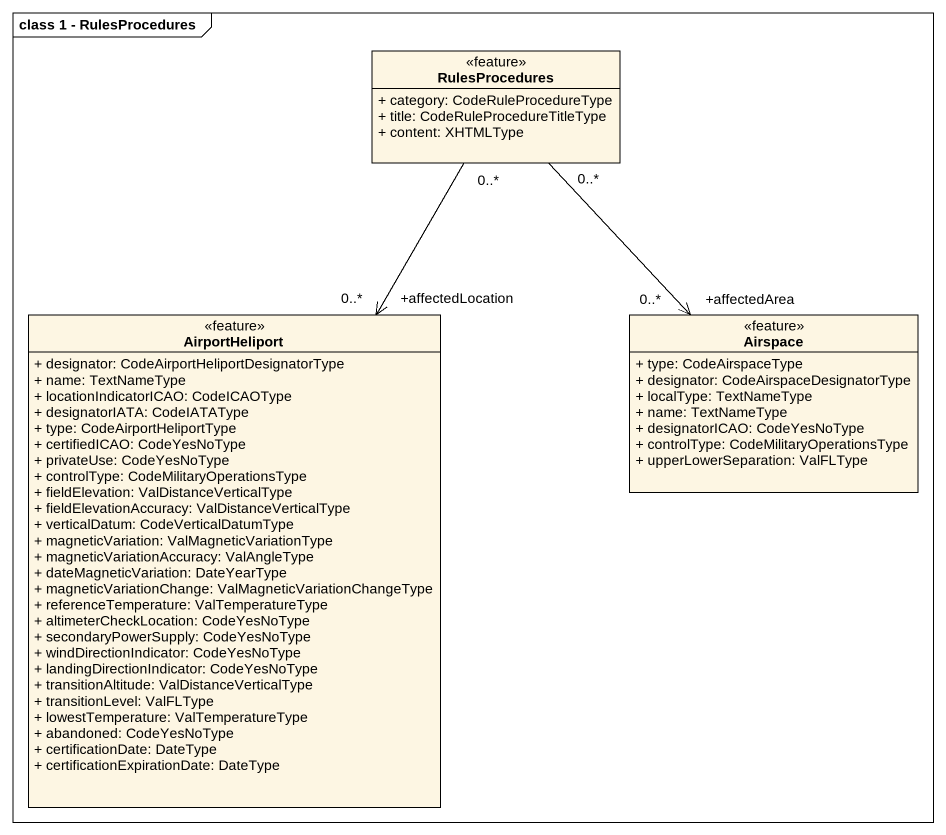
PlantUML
@startuml
mainframe class 1 - RulesProcedures
hide circle
hide empty members
skinparam classAttributeIconSize 0
class RulesProcedures <<feature>> {
  + category: CodeRuleProcedureType
  + title: CodeRuleProcedureTitleType
  + content: XHTMLType
}
class AirportHeliport <<feature>> {
  + designator: CodeAirportHeliportDesignatorType
  + name: TextNameType
  + locationIndicatorICAO: CodeICAOType
  + designatorIATA: CodeIATAType
  + type: CodeAirportHeliportType
  + certifiedICAO: CodeYesNoType
  + privateUse: CodeYesNoType
  + controlType: CodeMilitaryOperationsType
  + fieldElevation: ValDistanceVerticalType
  + fieldElevationAccuracy: ValDistanceVerticalType
  + verticalDatum: CodeVerticalDatumType
  + magneticVariation: ValMagneticVariationType
  + magneticVariationAccuracy: ValAngleType
  + dateMagneticVariation: DateYearType
  + magneticVariationChange: ValMagneticVariationChangeType
  + referenceTemperature: ValTemperatureType
  + altimeterCheckLocation: CodeYesNoType
  + secondaryPowerSupply: CodeYesNoType
  + windDirectionIndicator: CodeYesNoType
  + landingDirectionIndicator: CodeYesNoType
  + transitionAltitude: ValDistanceVerticalType
  + transitionLevel: ValFLType
  + lowestTemperature: ValTemperatureType
  + abandoned: CodeYesNoType
  + certificationDate: DateType
  + certificationExpirationDate: DateType
}
class Airspace <<feature>> {
  + type: CodeAirspaceType
  + designator: CodeAirspaceDesignatorType
  + localType: TextNameType
  + name: TextNameType
  + designatorICAO: CodeYesNoType
  + controlType: CodeMilitaryOperationsType
  + upperLowerSeparation: ValFLType
}
RulesProcedures "0..*" --> "+affectedLocation\n0..*" AirportHeliport
RulesProcedures "0..*" --> "+affectedArea\n0..*" Airspace
@enduml
